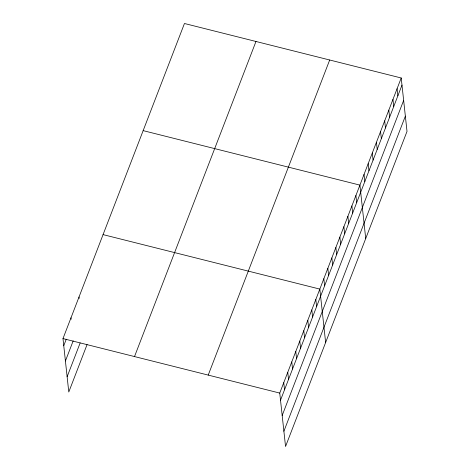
<?xml version="1.0" encoding="UTF-8"?>
<svg xmlns="http://www.w3.org/2000/svg" width="470" height="470" viewBox="0 0 470 470"><rect width="100%" height="100%" fill="white"/><g stroke="black" fill="none" stroke-linecap="round" stroke-linejoin="round"><path stroke-width="0.7" d="M87.073 344.575L68.785 392.015L62.986 338.588L184.451 23.5L401.215 77.985L407.014 131.412L285.549 446.5L279.744 393.073L401.215 77.985M63.755 345.72L66.264 339.223M65.418 361.001L73.185 340.856M67.128 376.74L80.153 342.947M134.514 356.571L255.98 41.477M208.216 375.095L329.681 60.007M280.519 400.205L401.985 85.117M282.182 415.486L403.648 100.392M283.892 431.225L405.357 116.131M143.15 130.631L359.914 185.115L365.719 238.543M103.065 234.612L319.829 289.097L325.634 342.518M62.986 338.588L279.744 393.073M397.085 88.701L397.855 95.833M392.955 99.411L393.731 106.543M388.825 110.127L389.601 117.259M384.695 120.837L385.471 127.969M380.565 131.553L381.34 138.685M376.435 142.263L377.21 149.395M372.305 152.979L373.08 160.111M368.174 163.689L368.95 170.822M364.044 174.405L364.82 181.537M355.907 195.514L356.683 202.646M351.895 205.913L352.67 213.045M347.888 216.312L348.664 223.444M343.881 226.704L344.657 233.843M339.875 237.103L340.644 244.236M335.862 247.502L336.637 254.634M331.855 257.901L332.631 265.033M327.849 268.3L328.624 275.432M323.836 278.698L324.611 285.83M315.822 299.496L316.598 306.628M311.816 309.889L312.585 317.027M307.803 320.287L308.579 327.42M303.796 330.686L304.572 337.818M299.789 341.085L300.565 348.217M295.777 351.484L296.552 358.616M291.77 361.882L292.546 369.015M287.763 372.281L288.539 379.413M283.757 382.674L284.526 389.812M79.019 296.999L79.171 298.426M70.999 317.796L71.158 319.218"/></g></svg>
